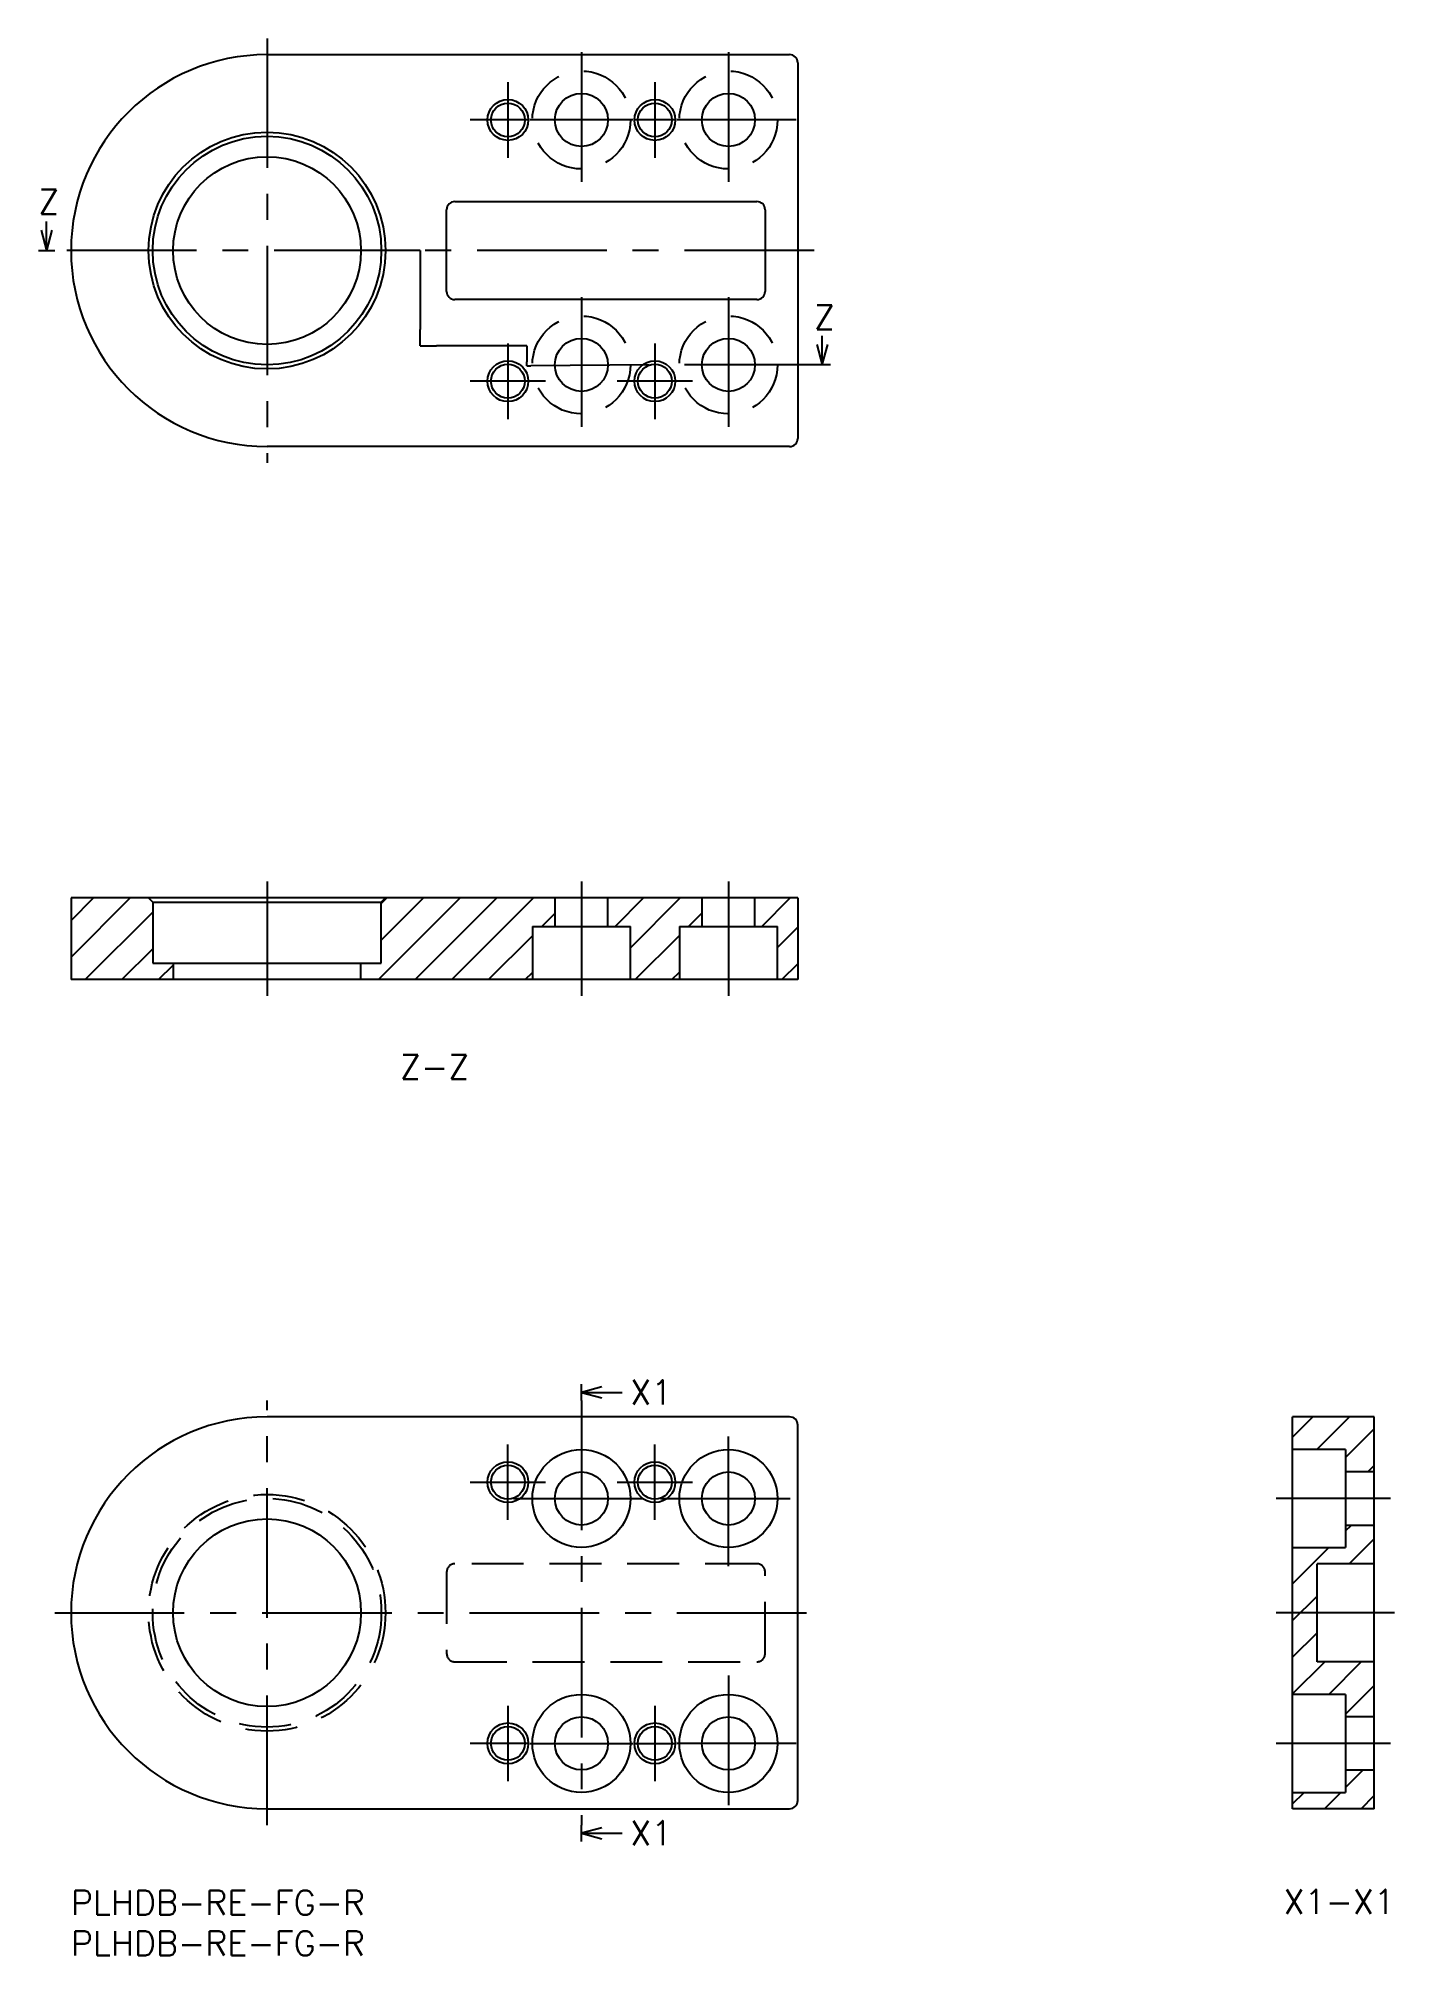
# Model space of a CAD drawing. Extents: x -4 to 162, y -8 to 227.
import ezdxf

# ---------------------------------------------------------------- set-up
doc = ezdxf.new("R2010")
doc.units = 0
doc.header["$LTSCALE"] = 0.5
doc.linetypes.add('CENTER', pattern=[50.8, 31.75, -6.35, 6.35, -6.35])
doc.linetypes.add('DASHED', pattern=[19.05, 12.7, -6.35])
for name, color, linetype in [('MSM_CENTER', 1, 'CENTER'), ('MSM_CONTINUOUS', 7, 'CONTINUOUS'), ('MSM_DASHED', 4, 'DASHED'), ('MSM_NARROW', 5, 'CONTINUOUS'), ('MSM_PART_NUMBER', 7, 'CONTINUOUS')]:
    doc.layers.add(name, color=color, linetype=linetype)
doc.styles.get("Standard").update_dxf_attribs({"font": 'txt.shx', "height": 3, "bigfont": 'bigfont.shx'})

# ---------------------------------------------------------------- blocks, each defined once
blk = doc.blocks.new('*U68')
at = {"layer": 'MSM_PART_NUMBER'}
blk.add_text('PLHDB-RE-FG-R', height=3, dxfattribs=at).set_placement((0, -3))
blk = doc.blocks.new('*U69')
at = {"layer": 'MSM_PART_NUMBER'}
blk.add_text('PLHDB-RE-FG-R', height=3, dxfattribs=at).set_placement((0, -8))

msp = doc.modelspace()

# ---------------------------------------------------------------- linework, layer by layer
at = {"layer": 'MSM_CENTER'}
for p, q in [((24, 226.86), (24, 174.86)), ((62.5, 225.16), (62.5, 208.56)), ((80.5, 225.16), (80.5, 208.56)), ((53.5, 221.48), (53.5, 212.23)), ((71.5, 221.48), (71.5, 212.23)), ((56.12, 216.86), (48.88, 216.86)), ((68.8, 216.86), (56.2, 216.86)), ((74.12, 216.86), (68.88, 216.86)), ((88.8, 216.86), (74.2, 216.86)), ((40.76, 200.86), (-2, 200.86)), ((91, 200.86), (42.76, 200.86)), ((42.76, 198.86), (42.76, 191.19)), ((62.5, 195.16), (62.5, 178.56)), ((80.5, 195.16), (80.5, 178.56)), ((55.31, 189.19), (44.76, 189.19)), ((53.5, 189.48), (53.5, 180.23)), ((55.81, 188.69), (55.81, 187.25)), ((71.5, 189.48), (71.5, 180.23)), ((70.8, 186.86), (56.31, 186.75)), ((91, 186.86), (72.2, 186.86)), ((58.12, 184.86), (48.88, 184.86)), ((76.12, 184.86), (66.88, 184.86)), ((24, 123.56), (24, 109.56)), ((62.5, 123.56), (62.5, 109.56)), ((80.5, 123.56), (80.5, 109.56)), ((24, 8), (24, 60)), ((62.5, 60), (62.5, 8)), ((53.5, 45.38), (53.5, 54.62)), ((71.5, 45.38), (71.5, 54.62)), ((80.5, 39.7), (80.5, 56.3)), ((48.88, 50), (58.12, 50)), ((66.88, 50), (76.12, 50)), ((54.2, 48), (70.8, 48)), ((72.2, 48), (88.8, 48)), ((161.59, 48), (147.59, 48)), ((-2, 34), (91, 34)), ((162.09, 34), (147.59, 34)), ((80.5, 26.3), (80.5, 9.7)), ((53.5, 22.62), (53.5, 13.38)), ((71.5, 22.62), (71.5, 13.38)), ((56.12, 18), (48.88, 18)), ((56.2, 18), (68.8, 18)), ((68.88, 18), (74.12, 18)), ((88.8, 18), (74.2, 18)), ((161.59, 18), (147.59, 18))]:
    msp.add_line(p, q, dxfattribs=at)
at = {"layer": 'MSM_CONTINUOUS'}
for p, q in [((24, 224.86), (88, 224.86)), ((89, 223.86), (89, 177.86)), ((47, 206.86), (84, 206.86)), ((46, 195.86), (46, 205.86)), ((85, 205.86), (85, 195.86)), ((42.76, 200.86), (40.76, 200.86)), ((42.76, 200.86), (42.76, 198.86)), ((84, 194.86), (47, 194.86)), ((42.76, 189.19), (42.76, 191.19)), ((42.76, 189.19), (44.76, 189.19)), ((55.81, 189.19), (55.31, 189.19)), ((55.81, 189.19), (55.81, 188.69)), ((55.81, 186.75), (55.81, 187.25)), ((55.81, 186.75), (56.31, 186.75)), ((88, 176.86), (24, 176.86)), ((89, 121.56), (0, 121.56)), ((0, 121.56), (0, 111.56)), ((9.5, 121.56), (10, 121.06)), ((10, 121.06), (10, 113.56)), ((10, 121.06), (38, 121.06)), ((38, 121.06), (38.5, 121.56)), ((38, 113.56), (38, 121.06)), ((59.25, 121.56), (59.25, 118.06)), ((65.75, 118.06), (65.75, 121.56)), ((77.25, 121.56), (77.25, 118.06)), ((83.75, 118.06), (83.75, 121.56)), ((89, 121.56), (89, 111.56)), ((56.5, 118.06), (68.5, 118.06)), ((56.5, 118.06), (56.5, 111.56)), ((68.5, 111.56), (68.5, 118.06)), ((74.5, 118.06), (86.5, 118.06)), ((74.5, 118.06), (74.5, 111.56)), ((86.5, 111.56), (86.5, 118.06)), ((10, 113.56), (38, 113.56)), ((12.5, 113.56), (12.5, 111.56)), ((35.5, 111.56), (35.5, 113.56)), ((89, 111.56), (0, 111.56)), ((88, 58), (24, 58)), ((89, 11), (89, 57)), ((149.59, 10), (149.59, 58)), ((159.59, 58), (149.59, 58)), ((159.59, 10), (159.59, 58)), ((156.09, 54), (149.59, 54)), ((156.09, 54), (156.09, 42)), ((159.59, 51.25), (156.09, 51.25)), ((156.09, 44.75), (159.59, 44.75)), ((149.59, 42), (156.09, 42)), ((152.59, 28), (152.59, 40)), ((159.59, 40), (152.59, 40)), ((159.59, 28), (152.59, 28)), ((156.09, 24), (149.59, 24)), ((156.09, 24), (156.09, 12)), ((159.59, 21.25), (156.09, 21.25)), ((156.09, 14.75), (159.59, 14.75)), ((149.59, 12), (156.09, 12)), ((24, 10), (88, 10)), ((159.59, 10), (149.59, 10))]:
    msp.add_line(p, q, dxfattribs=at)
for centre, radius in [((53.5, 216.86), 2.07), ((62.5, 216.86), 3.25), ((71.5, 216.86), 2.07), ((80.5, 216.86), 3.25), ((24, 200.86), 14.5), ((24, 200.86), 14), ((24, 200.86), 11.5), ((62.5, 186.86), 3.25), ((80.5, 186.86), 3.25), ((53.5, 184.86), 2.07), ((71.5, 184.86), 2.07), ((53.5, 50), 2.07), ((62.5, 48), 6), ((71.5, 50), 2.07), ((80.5, 48), 6), ((62.5, 48), 3.25), ((80.5, 48), 3.25), ((24, 34), 11.5), ((62.5, 18), 6), ((80.5, 18), 6), ((62.5, 18), 3.25), ((80.5, 18), 3.25), ((53.5, 18), 2.07), ((71.5, 18), 2.07)]:
    msp.add_circle(centre, radius, dxfattribs=at)
for centre, radius, start, end in [((24, 200.86), 24, 90, 270), ((88, 223.86), 1, 0, 90), ((47, 205.86), 1, 90, 180), ((84, 205.86), 1, 0, 90), ((47, 195.86), 1, 180, 270), ((84, 195.86), 1, 270, 0), ((88, 177.86), 1, 270, 0), ((24, 34), 24, 90, 270), ((88, 57), 1, 0, 90), ((88, 11), 1, 270, 0)]:
    msp.add_arc(centre, radius, start, end, dxfattribs=at)
at = {"layer": 'MSM_DASHED'}
for p, q in [((84, 40), (47, 40)), ((46, 39), (46, 29)), ((85, 29), (85, 39)), ((47, 28), (84, 28))]:
    msp.add_line(p, q, dxfattribs=at)
for centre, radius in [((62.5, 216.86), 6), ((80.5, 216.86), 6), ((62.5, 186.86), 6), ((80.5, 186.86), 6), ((24, 34), 14.5), ((24, 34), 14)]:
    msp.add_circle(centre, radius, dxfattribs=at)
for centre, start, end in [((47, 39), 90, 180), ((84, 39), 0, 90), ((47, 29), 180, 270), ((84, 29), 270, 0)]:
    msp.add_arc(centre, 1, start, end, dxfattribs=at)
at = {"layer": 'MSM_NARROW'}
for p, q in [((0, 118.79), (2.77, 121.56)), ((0, 114.3), (7.26, 121.56)), ((1.75, 111.56), (10, 119.81)), ((37.67, 111.56), (47.67, 121.56)), ((38, 120.87), (38.69, 121.56)), ((38, 116.38), (43.18, 121.56)), ((42.16, 111.56), (52.16, 121.56)), ((46.65, 111.56), (56.65, 121.56)), ((66.62, 118.06), (70.12, 121.56)), ((68.5, 115.45), (74.61, 121.56)), ((84.58, 118.06), (88.08, 121.56)), ((57.64, 118.06), (59.25, 119.67)), ((75.6, 118.06), (77.25, 119.71)), ((86.5, 115.48), (89, 117.98)), ((6.24, 111.56), (10, 115.32)), ((51.14, 111.56), (56.5, 116.92)), ((69.1, 111.56), (74.5, 116.96)), ((10.73, 111.56), (12.5, 113.33)), ((87.06, 111.56), (89, 113.49)), ((55.63, 111.56), (56.5, 112.43)), ((73.59, 111.56), (74.5, 112.46)), ((149.59, 55.5), (152.09, 58)), ((152.58, 54), (156.58, 58)), ((156.09, 53.02), (159.59, 56.52)), ((158.81, 51.25), (159.59, 52.03)), ((156.09, 44.04), (156.8, 44.75)), ((156.54, 40), (159.59, 43.05)), ((149.59, 37.54), (154.05, 42)), ((149.59, 33.05), (152.59, 36.05)), ((149.59, 28.56), (152.59, 31.56)), ((149.59, 24.07), (153.52, 28)), ((154.01, 24), (158.01, 28)), ((156.09, 21.59), (159.59, 25.09)), ((156.09, 12.61), (158.23, 14.75)), ((149.59, 10.6), (150.99, 12)), ((153.48, 10), (155.48, 12)), ((157.97, 10), (159.59, 11.62))]:
    msp.add_line(p, q, dxfattribs=at)
for centre in [(53.5, 216.86), (71.5, 216.86), (53.5, 184.86), (71.5, 184.86), (53.5, 50), (71.5, 50), (53.5, 18), (71.5, 18)]:
    msp.add_circle(centre, 2.5, dxfattribs=at)
at = {"layer": 'MSM_PART_NUMBER'}
for p, q in [((-3, 200.86), (-3, 204.42)), ((-3.67, 203.36), (-3, 200.86)), ((-2.33, 203.36), (-3, 200.86)), ((-4, 200.86), (-2, 200.86)), ((92, 186.86), (92, 190.42)), ((91.33, 189.36), (92, 186.86)), ((92, 186.86), (92.67, 189.36)), ((93, 186.86), (91, 186.86)), ((62.5, 60), (62.5, 62)), ((65, 61.67), (62.5, 61)), ((62.5, 61), (65, 60.33)), ((62.5, 61), (67.5, 61)), ((62.5, 6), (62.5, 8)), ((65, 7.67), (62.5, 7)), ((62.5, 7), (65, 6.33)), ((62.5, 7), (67.5, 7))]:
    msp.add_line(p, q, dxfattribs=at)

# ---------------------------------------------------------------- block references
at = {"layer": 'MSM_CONTINUOUS'}
for name in ['*U68', '*U69']:
    msp.add_blockref(name, (0, 0), dxfattribs=at)

# ---------------------------------------------------------------- texts
at = {"layer": 'MSM_PART_NUMBER'}
for s, p in [('Z', (-4, 205.34)), ('Z', (91, 191.18)), ('X1', (68.48, 59.52)), ('X1', (68.48, 5.52))]:
    msp.add_text(s, height=3, dxfattribs=at).set_placement(p)
for s, p in [('Z-Z', (40.28, 99.35)), ('X1-X1', (148.49, -2.88))]:
    msp.add_text(s, height=3, rotation=360, dxfattribs=at).set_placement(p)

doc.saveas('drawing.dxf')
